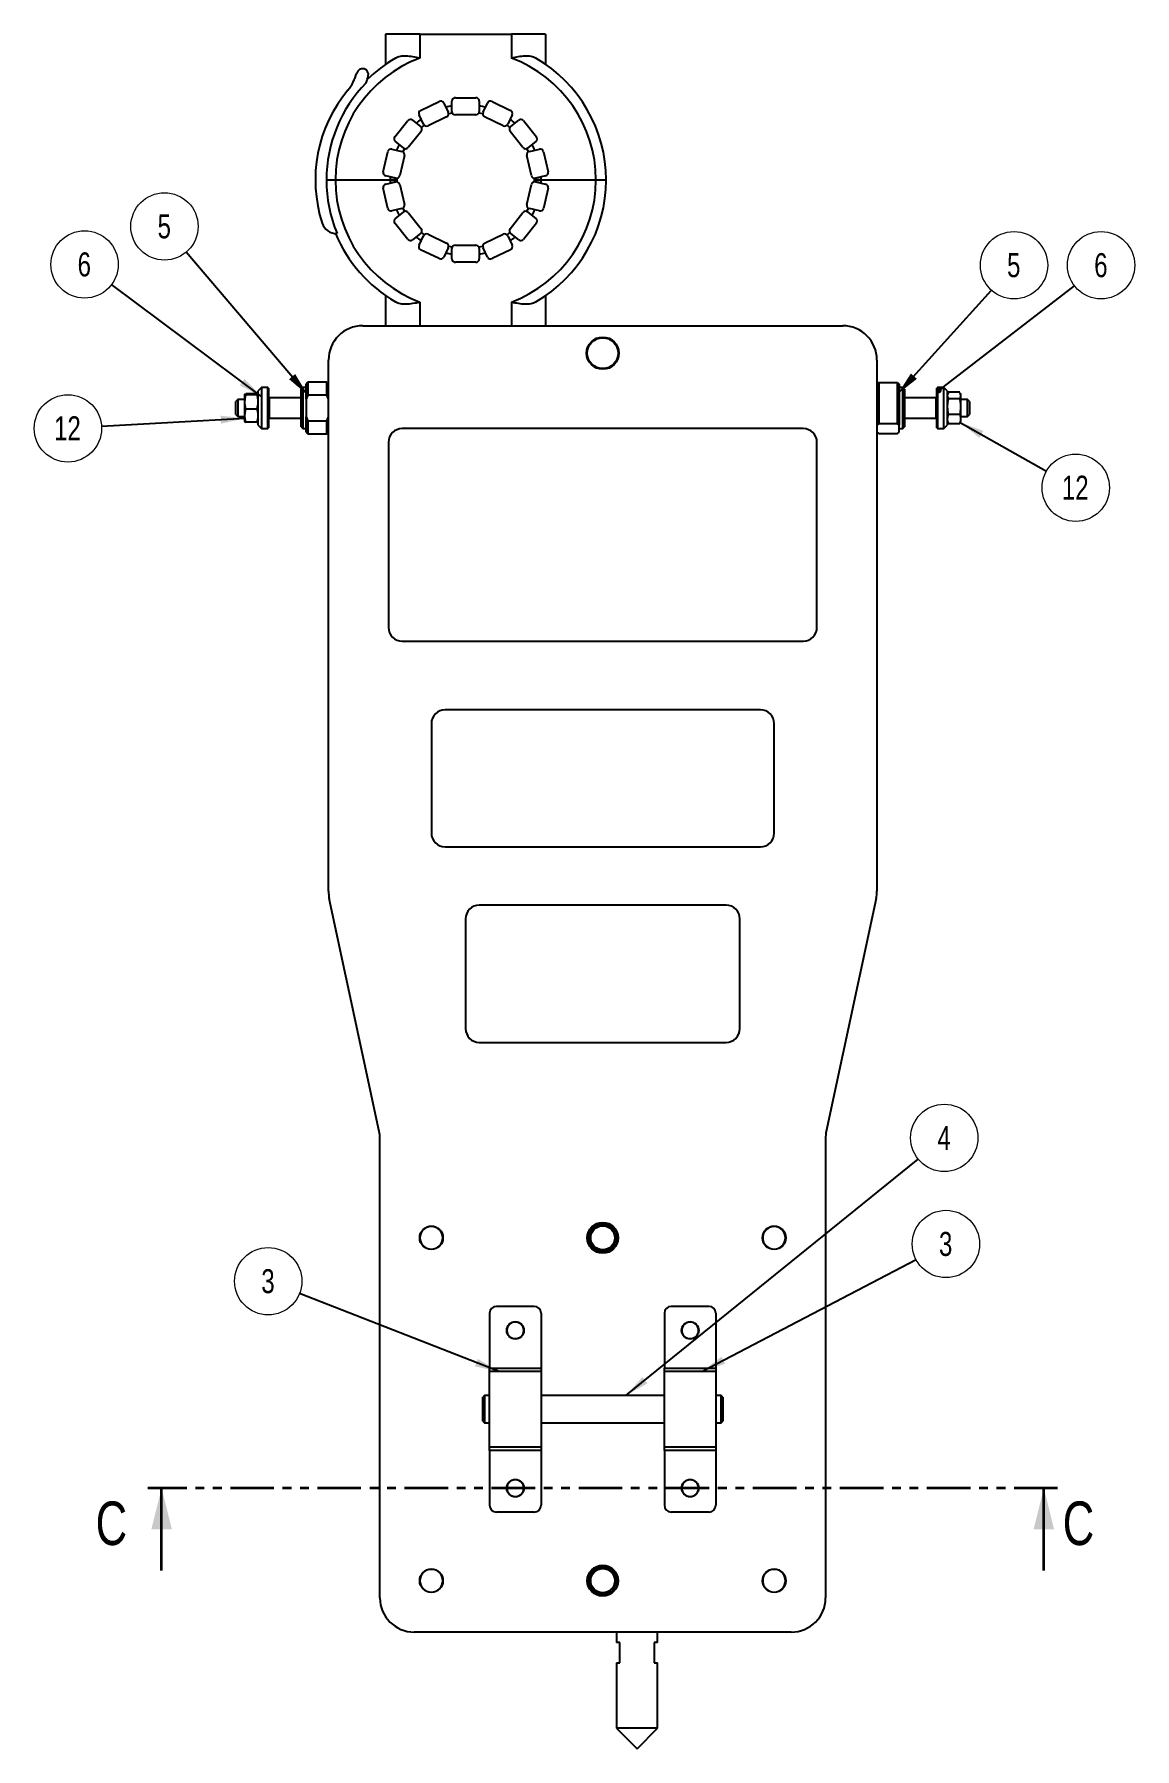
# Model space of a CAD drawing. Header units: millimetres. Extents: x 15 to 1184, y 5 to 836.
# Drawn here: x 555.9 to 716.5, y 407.3 to 657.3 of the extents above; entities that cross this region are included whole.
import ezdxf

# ---------------------------------------------------------------- set-up
doc = ezdxf.new("R2010")
doc.units = ezdxf.units.MM
doc.linetypes.add('PHANTOM', pattern=[12.7, 6.35, -1.27, 1.27, -1.27, 1.27, -1.27])
doc.styles.add('SLDTEXTSTYLE1', font='TXT', dxfattribs={"width": 0.75})
doc.dimstyles.new('SLDDIMSTYLE1', dxfattribs={"dimtxt": 0.18, "dimasz": 3.556, "dimexe": 0, "dimexo": 0.0625, "dimgap": 0, "dimtad": 0, "dimtih": 1, "dimtoh": 1, "dimdec": 0, "dimrnd": 1e-09, "dimzin": 0, "dimdsep": 46, "dimtxsty": 'Standard', "dimsah": 1, "dimcen": 0.09, "dimadec": 0, "dimazin": 0, "dimtfac": 3.556, "dimtdec": 0, "dimtofl": 0, "dimtmove": 0, "dimatfit": 3, "dimfxl": 1, "dimfrac": 2, "dimtolj": 1, "dimtzin": 0, "dimarcsym": 0})
doc.dimstyles.new('SLDDIMSTYLE2', dxfattribs={"dimtxt": 0.18, "dimasz": 0.762, "dimexe": 0, "dimexo": 0.0625, "dimgap": 0, "dimtad": 0, "dimtih": 1, "dimtoh": 1, "dimdec": 0, "dimrnd": 1e-09, "dimzin": 0, "dimdsep": 46, "dimtxsty": 'Standard', "dimblk1": 'DOT', "dimblk2": 'DOT', "dimsah": 1, "dimcen": 0.09, "dimadec": 0, "dimazin": 0, "dimtfac": 0.762, "dimtdec": 0, "dimtofl": 0, "dimtmove": 0, "dimatfit": 3, "dimldrblk": 'DOT', "dimfxl": 1, "dimfrac": 2, "dimtolj": 1, "dimtzin": 0, "dimarcsym": 0})

# ---------------------------------------------------------------- blocks, each defined once
blk = doc.blocks.new('SW_NOTE_0_12')
at = {"color": 0, "linetype": 'Continuous', "lineweight": 0}
blk.add_circle((4.35, 2.27), 4.91, dxfattribs=at)
at = {"color": 0, "linetype": 'Continuous', "lineweight": 0, "insert": (4.31, 4.03), "char_height": 3.5, "attachment_point": 2, "style": 'SLDTEXTSTYLE1'}
blk.add_mtext('3', dxfattribs=at)
blk = doc.blocks.new('SW_NOTE_0_13')
at = {"color": 0, "linetype": 'Continuous', "lineweight": 0}
blk.add_circle((3.81, 3.09), 4.91, dxfattribs=at)
at = {"color": 0, "linetype": 'Continuous', "lineweight": 0, "insert": (3.78, 4.84), "char_height": 3.5, "attachment_point": 2, "style": 'SLDTEXTSTYLE1'}
blk.add_mtext('4', dxfattribs=at)
blk = doc.blocks.new('SW_NOTE_0_14')
at = {"color": 0, "linetype": 'Continuous', "lineweight": 0}
blk.add_circle((-4.57, 1.79), 4.91, dxfattribs=at)
at = {"color": 0, "linetype": 'Continuous', "lineweight": 0, "insert": (-4.6, 3.54), "char_height": 3.5, "attachment_point": 2, "style": 'SLDTEXTSTYLE1'}
blk.add_mtext('3', dxfattribs=at)
blk = doc.blocks.new('SW_NOTE_0_15')
at = {"color": 0, "linetype": 'Continuous', "lineweight": 0}
blk.add_circle((3.29, 3.64), 4.91, dxfattribs=at)
at = {"color": 0, "linetype": 'Continuous', "lineweight": 0, "insert": (3.25, 5.4), "char_height": 3.5, "attachment_point": 2, "style": 'SLDTEXTSTYLE1'}
blk.add_mtext('5', dxfattribs=at)
blk = doc.blocks.new('SW_NOTE_0_16')
at = {"color": 0, "linetype": 'Continuous', "lineweight": 0}
blk.add_circle((-3.18, 3.74), 4.91, dxfattribs=at)
at = {"color": 0, "linetype": 'Continuous', "lineweight": 0, "insert": (-3.21, 5.5), "char_height": 3.5, "attachment_point": 2, "style": 'SLDTEXTSTYLE1'}
blk.add_mtext('5', dxfattribs=at)
blk = doc.blocks.new('SW_NOTE_0_17')
at = {"color": 0, "linetype": 'Continuous', "lineweight": 0}
blk.add_circle((3.88, 3), 4.91, dxfattribs=at)
at = {"color": 0, "linetype": 'Continuous', "lineweight": 0, "insert": (3.85, 4.76), "char_height": 3.5, "attachment_point": 2, "style": 'SLDTEXTSTYLE1'}
blk.add_mtext('6', dxfattribs=at)
blk = doc.blocks.new('_Dot')
at = {"color": 0, "linetype": 'ByBlock', "lineweight": -2}
blk.add_line((-0.5, 0), (-1, 0), dxfattribs=at)
at = {"color": 0, "linetype": 'ByBlock', "const_width": 0.5}
blk.add_lwpolyline([(-0.25, 0, 1), (0.25, 0, 1)], format="xyb", close=True, dxfattribs=at)
blk = doc.blocks.new('SW_NOTE_0_18')
at = {"color": 0, "linetype": 'Continuous', "lineweight": 0}
blk.add_circle((-3.93, 2.93), 4.91, dxfattribs=at)
at = {"color": 0, "linetype": 'Continuous', "lineweight": 0, "insert": (-3.97, 4.69), "char_height": 3.5, "attachment_point": 2, "style": 'SLDTEXTSTYLE1'}
blk.add_mtext('6', dxfattribs=at)
blk = doc.blocks.new('SW_NOTE_0_19')
at = {"color": 0, "linetype": 'Continuous', "lineweight": 0}
blk.add_circle((-4.9, -0.28), 4.91, dxfattribs=at)
at = {"color": 0, "linetype": 'Continuous', "lineweight": 0, "insert": (-4.97, 1.48), "char_height": 3.5, "attachment_point": 2, "style": 'SLDTEXTSTYLE1'}
blk.add_mtext('12', dxfattribs=at)
blk = doc.blocks.new('SW_NOTE_0_20')
at = {"color": 0, "linetype": 'Continuous', "lineweight": 0}
blk.add_circle((4.27, -2.41), 4.91, dxfattribs=at)
at = {"color": 0, "linetype": 'Continuous', "lineweight": 0, "insert": (4.2, -0.66), "char_height": 3.5, "attachment_point": 2, "style": 'SLDTEXTSTYLE1'}
blk.add_mtext('12', dxfattribs=at)

msp = doc.modelspace()

# ---------------------------------------------------------------- linework, layer by layer
at = {"color": 7, "linetype": 'Continuous', "lineweight": 25}
for p, q in [((607.1868, 657.3079), (607.1868, 652.9085)), ((612.1868, 657.3079), (607.1868, 657.3079)), ((612.1868, 657.3079), (612.1868, 653.8468)), ((612.1868, 657.3079), (625.5368, 657.3079)), ((625.5368, 657.3079), (625.5368, 653.8468)), ((630.5368, 657.3079), (625.5368, 657.3079)), ((630.5368, 657.3079), (630.5368, 652.9085)), ((612.3037, 646.2187), (615.0066, 647.5203)), ((616.8618, 646.0579), (616.8618, 647.5579)), ((617.3618, 648.0579), (620.3618, 648.0579)), ((620.8618, 647.5579), (620.8618, 646.0579)), ((622.7169, 647.5203), (625.4198, 646.2187)), ((612.721, 644.1998), (612.0702, 645.5513)), ((616.0913, 645.2679), (613.3884, 643.9663)), ((615.674, 647.2868), (616.3249, 645.9353)), ((620.3618, 645.5579), (617.3618, 645.5579)), ((621.3987, 645.9353), (622.0495, 647.2868)), ((624.3351, 643.9663), (621.6322, 645.2679)), ((625.6534, 645.5513), (625.0026, 644.1998)), ((608.5446, 642.367), (610.415, 644.7125)), ((612.3696, 643.1538), (610.4991, 640.8083)), ((611.1177, 644.7917), (612.2904, 643.8564)), ((627.2244, 640.8083), (625.3539, 643.1538)), ((625.4331, 643.8564), (626.6059, 644.7917)), ((627.3085, 644.7125), (629.179, 642.367)), ((606.8289, 637.2657), (607.4964, 640.1905)), ((608.0951, 640.5667), (609.5575, 640.233)), ((609.7965, 640.7291), (608.6237, 641.6644)), ((629.0998, 641.6644), (627.9271, 640.7291)), ((628.166, 640.233), (629.6284, 640.5667)), ((630.2271, 640.1905), (630.8947, 637.2657)), ((609.9337, 639.6342), (609.2662, 636.7094)), ((628.4574, 636.7094), (627.7898, 639.6342)), ((599.8618, 636.0604), (607.8618, 636.0604)), ((607.8618, 636.0554), (599.8618, 636.0554)), ((608.6675, 636.3332), (607.2051, 636.667)), ((607.2051, 635.4488), (608.6675, 635.7825)), ((608.8618, 636.0604), (608.8654, 636.3283)), ((608.8654, 635.7875), (608.8618, 636.0554)), ((609.2662, 635.4063), (609.9337, 632.4815)), ((627.7898, 632.4815), (628.4574, 635.4063)), ((628.8581, 636.3283), (628.8618, 636.0604)), ((628.8618, 636.0554), (628.8581, 635.7875)), ((630.5185, 636.667), (629.0561, 636.3332)), ((629.0561, 635.7825), (630.5185, 635.4488)), ((629.8618, 636.0604), (637.8618, 636.0604)), ((637.8618, 636.0554), (629.8618, 636.0554)), ((607.4964, 631.9252), (606.8289, 634.85)), ((630.8947, 634.85), (630.2271, 631.9252)), ((609.5575, 631.8828), (608.0951, 631.549)), ((608.6237, 630.4514), (609.7965, 631.3867)), ((610.4991, 631.3075), (612.3696, 628.962)), ((625.3539, 628.962), (627.2244, 631.3075)), ((627.9271, 631.3867), (629.0998, 630.4514)), ((629.6284, 631.549), (628.166, 631.8828)), ((610.415, 627.4033), (608.5446, 629.7488)), ((612.2904, 628.2593), (611.1177, 627.3241)), ((612.0702, 626.5645), (612.721, 627.916)), ((613.3884, 628.1495), (616.0913, 626.8479)), ((621.6322, 626.8479), (624.3351, 628.1495)), ((625.0026, 627.916), (625.6534, 626.5645)), ((626.6059, 627.3241), (625.4331, 628.2593)), ((629.179, 629.7488), (627.3085, 627.4033)), ((615.0066, 624.5954), (612.3037, 625.8971)), ((616.3249, 626.1804), (615.674, 624.829)), ((616.8618, 624.5579), (616.8618, 626.0579)), ((617.3618, 626.5579), (620.3618, 626.5579)), ((620.8618, 626.0579), (620.8618, 624.5579)), ((622.0495, 624.829), (621.3987, 626.1804)), ((625.4198, 625.8971), (622.7169, 624.5954)), ((620.3618, 624.0579), (617.3618, 624.0579)), ((607.1868, 619.2072), (607.1868, 614.8079)), ((612.1868, 618.269), (612.1868, 614.8079)), ((625.5368, 618.269), (625.5368, 614.8079)), ((630.5368, 619.2072), (630.5368, 614.8079)), ((603.8618, 614.8079), (608.6161, 614.8079)), ((608.6161, 614.8079), (612.1868, 614.8079)), ((612.1868, 614.8079), (625.5368, 614.8079)), ((625.5368, 614.8079), (629.1075, 614.8079)), ((629.1075, 614.8079), (673.8618, 614.8079)), ((598.8618, 532.3376), (598.8618, 609.8079)), ((678.8618, 609.8079), (678.8618, 532.3376)), ((589.1118, 605.8079), (588.6118, 605.3079)), ((588.6118, 600.4973), (588.6118, 605.3079)), ((590.0118, 605.8079), (589.1118, 605.8079)), ((589.1118, 605.8079), (589.1118, 600.0352)), ((590.1118, 605.7079), (590.0118, 605.8079)), ((590.0118, 600.0352), (590.0118, 605.8079)), ((590.1118, 605.7079), (590.1118, 600.1276)), ((595.1118, 605.8079), (594.8618, 605.5579)), ((594.8618, 602.8079), (594.8618, 605.5579)), ((595.6118, 605.8079), (595.1118, 605.8079)), ((595.1118, 605.8079), (595.1118, 602.8079)), ((595.8618, 606.5579), (595.6118, 606.3079)), ((595.6118, 604.1069), (595.6118, 606.3079)), ((598.6118, 606.5579), (595.8618, 606.5579)), ((595.8618, 606.5579), (595.8618, 604.6787)), ((598.8618, 606.3079), (598.6118, 606.5579)), ((598.6118, 604.6787), (598.6118, 606.5579)), ((678.8618, 606.3077), (679.1118, 606.526)), ((678.8782, 606.3243), (678.8618, 606.3079)), ((679.1118, 606.526), (679.1118, 600.5185)), ((679.1118, 606.526), (681.8618, 606.526)), ((681.8618, 600.5185), (681.8618, 606.526)), ((681.8618, 606.526), (682.1118, 606.3077)), ((682.1118, 606.3079), (682.0953, 606.3243)), ((682.1118, 606.3077), (682.1118, 600.3002)), ((682.6118, 605.8079), (682.1118, 605.8079)), ((682.8618, 605.5579), (682.6118, 605.8079)), ((682.6118, 599.8079), (682.6118, 605.8079)), ((682.8618, 605.5579), (682.8618, 600.0579)), ((687.7118, 605.8079), (687.6118, 605.7079)), ((687.6118, 599.9079), (687.6118, 605.7079)), ((688.6118, 605.8079), (687.7118, 605.8079)), ((687.7118, 605.8079), (687.7118, 599.8079)), ((689.1118, 605.3079), (688.6118, 605.8079)), ((688.6118, 599.8079), (688.6118, 605.8079)), ((689.1118, 605.3079), (689.1118, 600.3079)), ((689.248, 605.0044), (689.1118, 604.6673)), ((690.93, 605.1049), (689.2936, 605.1049)), ((691.1118, 604.6673), (690.9768, 605.0014)), ((585.6618, 604.0579), (585.3618, 603.7579)), ((585.3618, 602.8079), (585.3618, 603.7579)), ((585.3618, 601.8579), (585.3618, 602.8079)), ((586.6118, 604.0579), (585.6618, 604.0579)), ((585.6618, 604.0579), (585.6618, 602.8079)), ((585.6618, 602.8079), (585.6618, 601.5579)), ((586.6708, 604.8133), (586.6118, 604.6673)), ((586.6118, 604.6673), (586.6118, 601.1361)), ((588.43, 604.8843), (586.7936, 604.8843)), ((588.43, 604.7215), (586.7936, 604.7215)), ((588.43, 602.6451), (586.7936, 602.6451)), ((588.43, 604.8843), (588.5322, 604.8366)), ((588.6118, 604.6673), (588.5517, 604.816)), ((590.2118, 604.3079), (590.1118, 604.2079)), ((594.8618, 604.3079), (590.2118, 604.3079)), ((590.2118, 604.3079), (590.2118, 602.8079)), ((590.2118, 602.8079), (590.2118, 601.3079)), ((594.8618, 600.0579), (594.8618, 602.8079)), ((595.1118, 602.8079), (595.1118, 599.8079)), ((595.8618, 604.6787), (595.6118, 604.1069)), ((595.6118, 604.1069), (595.6118, 601.5088)), ((598.6118, 604.6787), (595.8618, 604.6787)), ((598.8618, 604.1069), (598.6118, 604.6787)), ((687.5118, 604.3079), (682.8618, 604.3079)), ((687.6118, 604.2079), (687.5118, 604.3079)), ((687.5118, 601.3079), (687.5118, 604.3079)), ((689.2936, 604.1631), (689.1118, 603.899)), ((690.93, 604.1631), (689.2936, 604.1631)), ((691.1118, 603.899), (690.93, 604.1631)), ((691.1118, 603.899), (691.1118, 604.6673)), ((692.0618, 604.0579), (691.1118, 604.0579)), ((691.1118, 600.9485), (691.1118, 603.899)), ((692.3618, 603.7579), (692.0618, 604.0579)), ((692.0618, 601.5579), (692.0618, 604.0579)), ((692.3618, 603.7579), (692.3618, 601.8579)), ((585.3618, 601.8579), (585.6618, 601.5579)), ((585.6618, 601.5579), (586.6118, 601.5579)), ((586.7936, 600.7315), (586.6118, 601.1361)), ((586.6118, 601.1361), (586.6118, 600.9485)), ((586.6118, 600.9485), (586.6708, 600.8025)), ((586.6718, 600.8029), (586.7936, 600.7315)), ((588.43, 600.7315), (586.7936, 600.7315)), ((588.6118, 601.1361), (588.43, 600.7315)), ((588.5517, 600.7998), (588.6118, 600.9485)), ((588.6118, 600.3079), (588.6118, 600.4973)), ((588.6118, 600.3079), (589.1118, 599.8079)), ((589.1118, 600.0352), (589.1118, 599.8079)), ((590.0118, 599.8079), (590.0118, 600.0352)), ((590.1118, 601.4079), (590.2118, 601.3079)), ((590.1118, 600.1276), (590.1118, 599.9079)), ((590.2118, 601.3079), (594.8618, 601.3079)), ((594.8618, 600.0579), (595.1118, 599.8079)), ((595.6118, 601.5088), (595.8618, 600.9371)), ((595.6118, 599.3079), (595.6118, 601.5088)), ((595.8618, 600.9371), (598.6118, 600.9371)), ((595.8618, 600.9371), (595.8618, 599.0579)), ((598.6118, 600.9371), (598.8618, 601.5088)), ((598.6118, 599.0579), (598.6118, 600.9371)), ((679.1118, 600.5185), (678.8618, 600.3002)), ((681.8618, 600.5185), (679.1118, 600.5185)), ((682.1118, 600.3002), (681.8618, 600.5185)), ((682.1118, 599.3081), (682.1118, 600.3002)), ((682.6118, 599.8079), (682.8618, 600.0579)), ((682.8618, 601.3079), (687.5118, 601.3079)), ((687.5118, 601.3079), (687.6118, 601.4079)), ((688.6118, 599.8079), (689.1118, 600.3079)), ((689.1118, 600.9485), (689.248, 600.6114)), ((689.2623, 600.6171), (689.2936, 600.5108)), ((690.93, 601.866), (689.2936, 601.866)), ((690.93, 600.5108), (689.2936, 600.5108)), ((690.93, 600.5108), (690.9694, 600.6174)), ((690.9768, 600.6144), (691.1118, 600.9485)), ((691.1118, 601.5579), (692.0618, 601.5579)), ((692.0618, 601.5579), (692.3618, 601.8579)), ((589.1118, 599.8079), (590.0118, 599.8079)), ((590.0118, 599.8079), (590.1118, 599.9079)), ((595.1118, 599.8079), (595.6118, 599.8079)), ((595.6118, 599.3079), (595.8618, 599.0579)), ((595.8618, 599.0579), (598.6118, 599.0579)), ((598.6118, 599.0579), (598.8618, 599.3079)), ((607.6118, 597.8079), (607.6118, 570.8079)), ((668.1118, 599.8079), (609.6118, 599.8079)), ((670.1118, 570.8079), (670.1118, 597.8079)), ((678.8618, 599.3081), (679.1118, 599.0898)), ((678.8618, 599.3079), (678.8782, 599.2914)), ((679.1118, 599.0898), (681.8618, 599.0898)), ((681.8618, 599.0898), (682.1118, 599.3081)), ((682.0953, 599.2914), (682.1118, 599.3079)), ((682.1118, 599.8079), (682.6118, 599.8079)), ((687.6118, 599.9079), (687.7118, 599.8079)), ((687.7118, 599.8079), (688.6118, 599.8079)), ((609.6118, 568.8079), (668.1118, 568.8079)), ((661.8618, 558.8079), (615.8618, 558.8079)), ((613.8618, 556.8079), (613.8618, 540.8079)), ((663.8618, 540.8079), (663.8618, 556.8079)), ((615.8618, 538.8079), (661.8618, 538.8079)), ((606.2508, 497.3258), (598.9728, 531.2899)), ((656.8618, 530.3079), (620.8618, 530.3079)), ((678.7508, 531.2899), (671.4728, 497.3258)), ((618.8618, 528.3079), (618.8618, 512.3079)), ((658.8618, 512.3079), (658.8618, 528.3079)), ((620.8618, 510.3079), (656.8618, 510.3079)), ((606.3618, 429.3079), (606.3618, 496.2782)), ((671.3618, 496.2782), (671.3618, 429.3079)), ((622.3618, 470.8079), (622.3618, 462.8079)), ((628.8618, 471.8079), (623.3618, 471.8079)), ((629.8618, 470.8079), (629.8618, 462.8079)), ((647.8618, 470.8079), (647.8618, 462.8079)), ((654.3618, 471.8079), (648.8618, 471.8079)), ((655.3618, 470.8079), (655.3618, 462.8079)), ((622.3618, 462.8079), (629.8618, 462.8079)), ((622.3618, 462.3079), (622.3618, 462.8079)), ((629.8618, 462.8079), (629.8618, 462.3079)), ((647.8618, 462.8079), (655.3618, 462.8079)), ((647.8618, 462.3079), (647.8618, 462.8079)), ((655.3618, 462.8079), (655.3618, 462.3079)), ((629.8618, 462.3079), (622.3618, 462.3079)), ((622.3618, 451.3079), (622.3618, 462.3079)), ((629.8618, 462.3079), (629.8618, 451.3079)), ((655.3618, 462.3079), (647.8618, 462.3079)), ((647.8618, 451.3079), (647.8618, 462.3079)), ((655.3618, 462.3079), (655.3618, 451.3079)), ((621.6118, 458.8079), (621.3618, 458.5579)), ((621.3618, 455.1862), (621.3618, 458.5579)), ((622.3618, 458.8079), (621.6118, 458.8079)), ((621.6118, 458.8079), (621.6118, 454.9545)), ((647.8618, 458.8079), (629.8618, 458.8079)), ((656.1118, 458.8079), (655.3618, 458.8079)), ((656.3618, 458.5579), (656.1118, 458.8079)), ((656.1118, 454.9545), (656.1118, 458.8079)), ((656.3618, 458.5579), (656.3618, 455.1862)), ((621.3618, 455.0579), (621.3618, 455.1862)), ((621.3618, 455.0579), (621.6118, 454.8079)), ((656.1118, 454.8079), (656.3618, 455.0579)), ((656.3618, 455.1862), (656.3618, 455.0579)), ((621.6118, 454.9545), (621.6118, 454.8079)), ((621.6118, 454.8079), (622.3618, 454.8079)), ((629.8618, 454.8079), (647.8618, 454.8079)), ((655.3618, 454.8079), (656.1118, 454.8079)), ((656.1118, 454.8079), (656.1118, 454.9545)), ((622.3618, 451.3079), (629.8618, 451.3079)), ((622.3618, 450.8079), (622.3618, 451.3079)), ((629.8618, 450.8079), (622.3618, 450.8079)), ((622.3618, 450.8079), (622.3618, 442.8079)), ((629.8618, 451.3079), (629.8618, 450.8079)), ((629.8618, 450.8079), (629.8618, 442.8079)), ((647.8618, 451.3079), (655.3618, 451.3079)), ((647.8618, 450.8079), (647.8618, 451.3079)), ((655.3618, 450.8079), (647.8618, 450.8079)), ((647.8618, 450.8079), (647.8618, 442.8079)), ((655.3618, 451.3079), (655.3618, 450.8079)), ((655.3618, 450.8079), (655.3618, 442.8079)), ((628.8618, 441.8079), (623.3618, 441.8079)), ((654.3618, 441.8079), (648.8618, 441.8079)), ((666.3618, 424.3079), (611.3618, 424.3079)), ((640.8618, 424.3079), (640.8618, 422.8079)), ((641.3618, 422.8079), (640.8618, 422.8079)), ((641.3618, 419.8079), (641.3618, 422.8079)), ((646.8618, 422.8079), (646.3618, 422.8079)), ((646.3618, 422.8079), (646.3618, 419.8079)), ((646.8618, 422.8079), (646.8618, 424.3079)), ((640.8618, 419.8079), (640.8618, 410.3079)), ((640.8618, 419.8079), (641.3618, 419.8079)), ((646.3618, 419.8079), (646.8618, 419.8079)), ((646.8618, 410.3079), (646.8618, 419.8079)), ((640.8618, 410.3079), (643.8618, 407.3079)), ((646.8618, 410.3079), (640.8618, 410.3079)), ((643.8618, 407.3079), (646.8618, 410.3079))]:
    msp.add_line(p, q, dxfattribs=at)
at = {"color": 8, "linetype": 'Continuous', "lineweight": 25}
for p, q in [((613.8618, 483.5079), (613.8618, 483.4696)), ((663.8618, 483.5079), (663.8618, 483.4696)), ((613.8618, 480.1462), (613.8618, 480.1079)), ((663.8618, 480.1462), (663.8618, 480.1079)), ((626.1118, 469.5579), (626.1118, 469.5373)), ((651.6118, 469.5579), (651.6118, 469.5373)), ((626.1118, 467.0785), (626.1118, 467.0579)), ((651.6118, 467.0785), (651.6118, 467.0579)), ((626.1118, 446.5579), (626.1118, 446.5373)), ((651.6118, 446.5579), (651.6118, 446.5373)), ((626.1118, 444.0785), (626.1118, 444.0579)), ((651.6118, 444.0785), (651.6118, 444.0579)), ((613.8618, 433.5079), (613.8618, 433.4696)), ((663.8618, 433.5079), (663.8618, 433.4696)), ((613.8618, 430.1462), (613.8618, 430.1079)), ((663.8618, 430.1462), (663.8618, 430.1079))]:
    msp.add_line(p, q, dxfattribs=at)
at = {"color": 7, "linetype": 'PHANTOM', "lineweight": 35}
msp.add_line((705.2018, 445.2829), (572.5218, 445.2829), dxfattribs=at)
at = {"color": 7, "linetype": 'Continuous', "lineweight": 35}
for p, q in [((574.5218, 433.2829), (574.5218, 445.2829)), ((703.2018, 433.2829), (703.2018, 445.2829))]:
    msp.add_line(p, q, dxfattribs=at)
at = {"color": 7, "linetype": 'Continuous', "lineweight": 25, "flags": 128}
for points in [[(616.3738, 645.7434), (616.6366, 645.8072), (616.901, 645.8638)], [(620.8226, 645.8638), (621.087, 645.8072), (621.3498, 645.7434)], [(612.4178, 643.7048), (612.6269, 643.8762), (612.8406, 644.0419)], [(624.883, 644.0419), (625.0967, 643.8762), (625.3058, 643.7048)], [(609.7381, 640.1515), (609.8521, 640.3967), (609.9727, 640.6388)], [(627.7508, 640.6388), (627.8715, 640.3967), (627.9855, 640.1515)], [(598.6932, 636.0604), (598.6932, 636.0598), (598.6932, 636.0591), (598.6932, 636.0585), (598.6932, 636.0579), (598.6932, 636.0573), (598.6932, 636.0566), (598.6932, 636.056), (598.6932, 636.0554)], [(609.9727, 631.477), (609.8521, 631.719), (609.7381, 631.9643)], [(627.9855, 631.9643), (627.8715, 631.719), (627.7508, 631.477)], [(612.8406, 628.0738), (612.6269, 628.2396), (612.4178, 628.411)], [(625.3058, 628.411), (625.0967, 628.2396), (624.883, 628.0738)], [(616.901, 626.252), (616.6366, 626.3086), (616.3738, 626.3723)], [(621.3498, 626.3723), (621.087, 626.3086), (620.8226, 626.252)]]:
    msp.add_lwpolyline(points, dxfattribs=at)
at = {"color": 7, "linetype": 'Continuous', "lineweight": 25}
for centre, radius in [((638.8618, 610.8079), 2.35), ((638.8618, 610.8079), 2.25), ((613.8618, 481.8079), 1.7), ((638.8618, 481.8079), 2.25), ((638.8618, 481.8079), 2), ((638.8618, 481.8079), 1.7588), ((663.8618, 481.8079), 1.7), ((626.1118, 468.3079), 1.25), ((651.6118, 468.3079), 1.25), ((626.1118, 445.3079), 1.25), ((651.6118, 445.3079), 1.25), ((613.8618, 431.8079), 1.7), ((638.8618, 431.8079), 2.25), ((638.8618, 431.8079), 2), ((638.8618, 431.8079), 1.7588), ((663.8618, 431.8079), 1.7)]:
    msp.add_circle(centre, radius, dxfattribs=at)
for centre, radius, start, end in [((618.8618, 636.0579), 19, 110.567816, 179.992461), ((618.8618, 636.0579), 20.5, 119.986169, 134.422226), ((618.8618, 636.0579), 19, 0.007539, 69.432184), ((618.8618, 636.0579), 20.5, 0.006987, 60.013831), ((618.8618, 636.0579), 20.299, 135.652079, 179.992944), ((596.6956, 653.3356), 6.5, 320.212844, 344.882424), ((603.8154, 651.4122), 0.875, 344.882424, 164.882424), ((596.6956, 653.3356), 8.25, 338.015774, 344.882424), ((617.4432, 636.0573), 20.5, 140.212843, 197.822976), ((615.2236, 647.0699), 0.5, 25.714286, 115.714286), ((617.3618, 647.5579), 0.5, 90, 180), ((620.3618, 647.5579), 0.5, 0, 90), ((622.5, 647.0699), 0.5, 64.285714, 154.285714), ((612.5207, 645.7682), 0.5, 115.714286, 205.714286), ((615.8744, 645.7184), 0.5, 295.714286, 25.714286), ((617.3618, 646.0579), 0.5, 180, 270), ((620.3618, 646.0579), 0.5, 270, 0), ((621.8492, 645.7184), 0.5, 154.285714, 244.285714), ((625.2029, 645.7682), 0.5, 334.285714, 64.285714), ((610.8059, 644.4008), 0.5, 51.428571, 141.428571), ((611.9787, 643.4655), 0.5, 321.428571, 51.428571), ((613.1715, 644.4168), 0.5, 205.714286, 295.714286), ((624.5521, 644.4168), 0.5, 244.285714, 334.285714), ((625.7449, 643.4655), 0.5, 128.571429, 218.571429), ((626.9176, 644.4008), 0.5, 38.571429, 128.571429), ((607.9839, 640.0793), 0.5, 77.142857, 167.142857), ((608.9355, 642.0553), 0.5, 141.428571, 231.428571), ((609.4463, 639.7455), 0.5, 347.142857, 77.142857), ((610.1082, 641.12), 0.5, 231.428571, 321.428571), ((627.6153, 641.12), 0.5, 218.571429, 308.571429), ((628.2773, 639.7455), 0.5, 102.857143, 192.857143), ((628.7881, 642.0553), 0.5, 308.571429, 38.571429), ((629.7397, 640.0793), 0.5, 12.857143, 102.857143), ((618.8618, 636.0579), 20.299, 180.007056, 202.596154), ((618.8618, 636.0579), 19, 180.007539, 249.432184), ((607.3163, 637.1545), 0.5, 167.142857, 257.142857), ((607.3163, 634.9613), 0.5, 102.857143, 192.857143), ((608.7787, 636.8207), 0.5, 257.142857, 347.142857), ((608.7787, 635.2951), 0.5, 12.857143, 102.857143), ((618.8618, 636.0579), 19, 290.567816, 359.992461), ((628.9448, 636.8207), 0.5, 192.857143, 282.857143), ((628.9448, 635.2951), 0.5, 77.142857, 167.142857), ((618.8618, 636.0579), 20.5, 299.986169, 359.993013), ((630.4072, 637.1545), 0.5, 282.857143, 12.857143), ((630.4072, 634.9613), 0.5, 347.142857, 77.142857), ((607.9839, 632.0365), 0.5, 192.857143, 282.857143), ((608.9355, 630.0605), 0.5, 128.571429, 218.571429), ((609.4463, 632.3703), 0.5, 282.857143, 12.857143), ((610.1082, 630.9957), 0.5, 38.571429, 128.571429), ((627.6153, 630.9957), 0.5, 51.428571, 141.428571), ((628.2773, 632.3703), 0.5, 167.142857, 257.142857), ((628.7881, 630.0605), 0.5, 321.428571, 51.428571), ((629.7397, 632.0365), 0.5, 257.142857, 347.142857), ((600.0215, 630.4561), 2.2, 197.822976, 272.592741), ((618.8618, 636.0579), 20.5, 202.359773, 240.013831), ((611.9787, 628.6502), 0.5, 308.571429, 38.571429), ((613.1715, 627.699), 0.5, 64.285714, 154.285714), ((624.5521, 627.699), 0.5, 25.714286, 115.714286), ((625.7449, 628.6502), 0.5, 141.428571, 231.428571), ((610.8059, 627.715), 0.5, 218.571429, 308.571429), ((612.5207, 626.3476), 0.5, 154.285714, 244.285714), ((615.8744, 626.3974), 0.5, 334.285714, 64.285714), ((617.3618, 626.0579), 0.5, 90, 180), ((620.3618, 626.0579), 0.5, 0, 90), ((621.8492, 626.3974), 0.5, 115.714286, 205.714286), ((625.2029, 626.3476), 0.5, 295.714286, 25.714286), ((626.9176, 627.715), 0.5, 231.428571, 321.428571), ((615.2236, 625.0459), 0.5, 244.285714, 334.285714), ((617.3618, 624.5579), 0.5, 180, 270), ((620.3618, 624.5579), 0.5, 270, 0), ((622.5, 625.0459), 0.5, 205.714286, 295.714286), ((603.8618, 609.8079), 5, 90, 180), ((673.8618, 609.8079), 5, 0, 90), ((609.6118, 597.8079), 2, 90, 180), ((668.1118, 597.8079), 2, 0, 90), ((609.6118, 570.8079), 2, 180, 270), ((668.1118, 570.8079), 2, 270, 360), ((615.8618, 556.8079), 2, 90, 180), ((661.8618, 556.8079), 2, 0, 90), ((615.8618, 540.8079), 2, 180, 270), ((661.8618, 540.8079), 2, 270, 0), ((603.8618, 532.3376), 5, 180, 192.094757), ((620.8618, 528.3079), 2, 90, 180), ((656.8618, 528.3079), 2, 0, 90), ((673.8618, 532.3376), 5, 347.905243, 0), ((620.8618, 512.3079), 2, 180, 270), ((656.8618, 512.3079), 2, 270, 0), ((601.3618, 496.2782), 5, 0, 12.094757), ((676.3618, 496.2782), 5, 167.905243, 180), ((613.8618, 481.8079), 1.6617, 90, 270), ((613.8618, 481.8079), 1.6617, 270, 90), ((663.8618, 481.8079), 1.6617, 90, 270), ((663.8618, 481.8079), 1.6617, 270, 90), ((623.3618, 470.8079), 1, 90, 180), ((628.8618, 470.8079), 1, 0, 90), ((648.8618, 470.8079), 1, 90, 180), ((654.3618, 470.8079), 1, 0, 90), ((626.1118, 468.3079), 1.2294, 90, 270), ((626.1118, 468.3079), 1.2294, 270, 90), ((651.6118, 468.3079), 1.2294, 90, 270), ((651.6118, 468.3079), 1.2294, 270, 90), ((626.1118, 445.3079), 1.2294, 90, 270), ((626.1118, 445.3079), 1.2294, 270, 90), ((651.6118, 445.3079), 1.2294, 90, 270), ((651.6118, 445.3079), 1.2294, 270, 90), ((623.3618, 442.8079), 1, 180, 270), ((628.8618, 442.8079), 1, 270, 0), ((648.8618, 442.8079), 1, 180, 270), ((654.3618, 442.8079), 1, 270, 0), ((613.8618, 431.8079), 1.6617, 90, 270), ((613.8618, 431.8079), 1.6617, 270, 90), ((663.8618, 431.8079), 1.6617, 90, 270), ((663.8618, 431.8079), 1.6617, 270, 90), ((611.3618, 429.3079), 5, 180, 270), ((666.3618, 429.3079), 5, 270, 0)]:
    msp.add_arc(centre, radius, start, end, dxfattribs=at)
at = {"color": 8, "linetype": 'Continuous', "lineweight": 25}
for start, end in [(100.475682, 105.238604), (74.761396, 79.524318), (126.189967, 130.95289), (49.04711, 53.810033), (151.904253, 156.667175), (23.332825, 28.095747), (177.618539, 179.986978), (180.013022, 182.381461), (0.013022, 2.381461), (357.618539, 359.986978), (203.332825, 208.095747), (331.904253, 336.667175), (229.04711, 233.810033), (306.189967, 310.95289), (254.761396, 259.524318), (280.475682, 285.238604)]:
    msp.add_arc((618.8618, 636.0579), 11, start, end, dxfattribs=at)
at = {"color": 7, "linetype": 'Continuous', "lineweight": 25}
for points, knots in [([(612.1868, 653.8468), (611.8504, 653.9135), (611.1786, 654.0468), (610.2022, 654.1414), (609.3082, 654.1108), (608.8425, 653.911), (608.6161, 653.8139)], [0, 0, 0, 0, 0.25488227, 0.50901484, 0.76122233, 1, 1, 1, 1]), ([(629.1075, 653.8139), (628.881, 653.911), (628.4154, 654.1108), (627.5213, 654.1414), (626.5449, 654.0468), (625.8732, 653.9135), (625.5368, 653.8468)], [0, 0, 0, 0, 0.23877767, 0.49098516, 0.74511773, 1, 1, 1, 1]), ([(608.6161, 618.3019), (608.8425, 618.2047), (609.3082, 618.005), (610.2022, 617.9744), (611.1786, 618.069), (611.8504, 618.2023), (612.1868, 618.269)], [0, 0, 0, 0, 0.23877767, 0.49098516, 0.74511773, 1, 1, 1, 1]), ([(625.5368, 618.269), (625.8732, 618.2023), (626.5449, 618.069), (627.5213, 617.9744), (628.4154, 618.005), (628.881, 618.2047), (629.1075, 618.3019)], [0, 0, 0, 0, 0.25488227, 0.50901484, 0.76122233, 1, 1, 1, 1]), ([(586.7936, 604.7215), (586.7568, 604.7373), (586.6875, 604.7672), (586.6463, 604.7981), (586.6713, 604.8126), (586.6718, 604.8129)], [0, 0, 0, 0, 0.52460488, 0.99032721, 1, 1, 1, 1]), ([(586.7936, 602.6451), (586.7541, 602.8471), (586.6795, 603.2286), (586.6499, 603.9282), (586.7381, 604.4149), (586.7936, 604.7215)], [0, 0, 0, 0, 0.29427594, 0.55552184, 1, 1, 1, 1]), ([(586.7936, 600.7315), (586.7541, 600.9177), (586.6795, 601.2692), (586.6499, 601.914), (586.7381, 602.3625), (586.7936, 602.6451)], [0, 0, 0, 0, 0.29427594, 0.55552184, 1, 1, 1, 1]), ([(588.5439, 604.8129), (588.5485, 604.8065), (588.5705, 604.7759), (588.4921, 604.7455), (588.43, 604.7215)], [0, 0, 0, 0, 0.20729902, 1, 1, 1, 1]), ([(588.43, 604.7215), (588.4695, 604.5194), (588.5441, 604.138), (588.5737, 603.4384), (588.4855, 602.9516), (588.43, 602.6451)], [0, 0, 0, 0, 0.29427594, 0.55552184, 1, 1, 1, 1]), ([(588.43, 602.6451), (588.4695, 602.4588), (588.5441, 602.1073), (588.5737, 601.4626), (588.4855, 601.014), (588.43, 600.7315)], [0, 0, 0, 0, 0.294275937, 0.555521837, 1, 1, 1, 1]), ([(689.2936, 604.1631), (689.2544, 604.2547), (689.1803, 604.4277), (689.1499, 604.7094), (689.222, 604.8949), (689.2623, 604.9986)], [0, 0, 0, 0, 0.33172801, 0.62622229, 1, 1, 1, 1]), ([(689.2936, 601.866), (689.2541, 602.0896), (689.1795, 602.5116), (689.1499, 603.2855), (689.2381, 603.8239), (689.2936, 604.1631)], [0, 0, 0, 0, 0.294275937, 0.555521837, 1, 1, 1, 1]), ([(690.9694, 604.9984), (690.993, 604.9421), (691.0505, 604.8044), (691.072, 604.5228), (690.9849, 604.3021), (690.93, 604.1631)], [0, 0, 0, 0, 0.20379063, 0.49853251, 1, 1, 1, 1]), ([(690.93, 604.1631), (690.9695, 603.9395), (691.0441, 603.5176), (691.0737, 602.7436), (690.9855, 602.2052), (690.93, 601.866)], [0, 0, 0, 0, 0.29427594, 0.55552184, 1, 1, 1, 1]), ([(588.43, 600.7315), (588.4728, 600.7473), (588.5367, 600.7709), (588.5421, 600.795), (588.5439, 600.8029)], [0, 0, 0, 0, 0.66989529, 1, 1, 1, 1]), ([(689.2936, 600.5108), (689.2541, 600.6427), (689.1795, 600.8917), (689.1499, 601.3483), (689.2381, 601.666), (689.2936, 601.866)], [0, 0, 0, 0, 0.29427594, 0.55552184, 1, 1, 1, 1]), ([(690.93, 601.866), (690.9695, 601.7342), (691.0441, 601.4852), (691.0737, 601.0286), (690.9855, 600.7109), (690.93, 600.5108)], [0, 0, 0, 0, 0.29427594, 0.55552184, 1, 1, 1, 1])]:
    msp.add_open_spline(points, degree=3, knots=knots, dxfattribs=at)
for points in [[(598.5627, 636.0604), (598.6368, 636.0604), (598.7849, 636.0604), (599.1042, 636.0604), (599.4688, 636.0604), (599.7308, 636.0604), (599.8618, 636.0604)], [(599.8618, 636.0554), (599.7308, 636.0554), (599.4688, 636.0554), (599.1042, 636.0554), (598.7849, 636.0554), (598.6368, 636.0554), (598.5627, 636.0554)], [(608.8618, 636.0604), (608.8467, 636.0604), (608.8167, 636.0603), (608.5854, 636.0603), (608.2549, 636.0604), (607.9928, 636.0604), (607.8618, 636.0604)], [(607.8618, 636.0554), (607.9928, 636.0554), (608.2549, 636.0554), (608.5854, 636.0554), (608.8167, 636.0554), (608.8467, 636.0554), (608.8618, 636.0554)], [(629.8618, 636.0604), (629.7307, 636.0604), (629.4687, 636.0604), (629.1381, 636.0603), (628.9069, 636.0603), (628.8768, 636.0604), (628.8618, 636.0604)], [(628.8618, 636.0554), (628.8768, 636.0554), (628.9069, 636.0554), (629.1381, 636.0554), (629.4687, 636.0554), (629.7307, 636.0554), (629.8618, 636.0554)], [(637.8618, 636.0604), (638.0583, 636.0604), (638.4514, 636.0604), (638.9473, 636.0604), (639.2941, 636.0604), (639.3392, 636.0604), (639.3618, 636.0604)], [(639.3618, 636.0554), (639.3392, 636.0554), (639.2941, 636.0553), (638.9473, 636.0553), (638.4514, 636.0554), (638.0583, 636.0554), (637.8618, 636.0554)]]:
    msp.add_open_spline(points, degree=3, dxfattribs=at)
at = {"color": 7, "linetype": 'Continuous', "lineweight": 35}
for points in [[(574.5218, 445.2829), (573.0218, 439.2829), (576.0218, 439.2829)], [(703.2018, 445.2829), (701.7018, 439.2829), (704.7018, 439.2829)]]:
    msp.add_solid(points, dxfattribs=at)

# ---------------------------------------------------------------- block references
at = {"color": 7, "linetype": 'Continuous', "lineweight": 0}
for name, p in [('SW_NOTE_0_16', (578.1195, 625.5532)), ('SW_NOTE_0_18', (567.2114, 620.8147)), ('SW_NOTE_0_15', (695.5578, 619.9916)), ('SW_NOTE_0_17', (707.667, 620.6313)), ('SW_NOTE_0_19', (565.7526, 600.1221)), ('SW_NOTE_0_20', (703.5815, 593.5995)), ('SW_NOTE_0_13', (684.8698, 493.2955)), ('SW_NOTE_0_12', (684.5661, 478.6367)), ('SW_NOTE_0_14', (594.638, 473.6933))]:
    msp.add_blockref(name, p, dxfattribs=at)

# ---------------------------------------------------------------- texts
at = {"color": 7, "linetype": 'Continuous', "char_height": 6.35, "attachment_point": 1, "style": 'SLDTEXTSTYLE1'}
for insert in [(564.8948, 443.3588), (705.9523, 443.3588)]:
    msp.add_mtext('C', dxfattribs=dict(at, insert=insert))

# ---------------------------------------------------------------- leaders
at = {"color": 7, "linetype": 'Continuous', "lineweight": 0}
for points, dimstyle in [([(595.8618, 604.6787), (578.1195, 625.5532)], 'SLDDIMSTYLE1'), ([(589.1118, 604.4728), (567.2114, 620.8147)], 'SLDDIMSTYLE1'), ([(687.9033, 605.3423), (707.667, 620.6313)], 'SLDDIMSTYLE2'), ([(681.8618, 604.8207), (695.5578, 619.9916)], 'SLDDIMSTYLE1'), ([(586.69, 601.3041), (565.7526, 600.1221)], 'SLDDIMSTYLE1'), ([(690.9921, 600.7167), (703.5815, 593.5995)], 'SLDDIMSTYLE1'), ([(642.2472, 458.8079), (684.8698, 493.2955)], 'SLDDIMSTYLE1'), ([(653.3039, 462.3079), (684.5661, 478.6367)], 'SLDDIMSTYLE1'), ([(623.7396, 462.3079), (594.638, 473.6933)], 'SLDDIMSTYLE1')]:
    msp.add_leader(points, dimstyle=dimstyle, dxfattribs=at)

doc.saveas('drawing.dxf')
